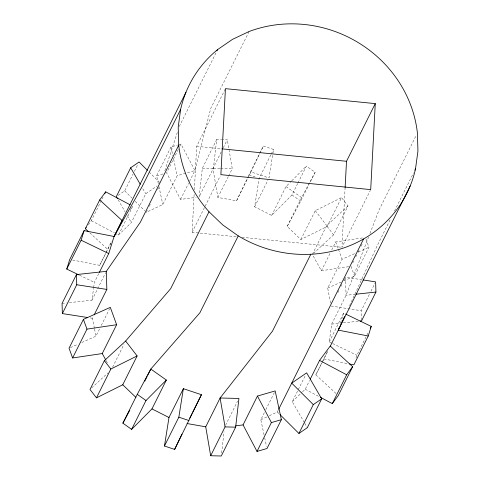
<?xml version="1.0" encoding="UTF-8"?>
<svg xmlns="http://www.w3.org/2000/svg" width="480" height="480" viewBox="0 0 480 480"><rect width="100%" height="100%" fill="white"/><g stroke="black" fill="none" stroke-linecap="round" stroke-linejoin="round"><path stroke-width="0.36" stroke-dasharray="2.4 1.8" d="M236.1 236.724L192.12 232.332L194.184 193.44M194.382 189.702L196.68 146.322L225.102 89.322M345.126 187.458L341.952 247.29L370.368 190.29M216.72 139.464L202.344 168.3L199.062 197.016L213.438 168.18L216.72 139.464L221.664 139.584M221.61 453.054L224.046 431.7M69.354 302.622L91.944 300.186L93.564 288.324M93.666 287.58L94.368 282.39L99.054 273.006M331.938 343.206L329.244 341.91L331.674 324.114L346.05 295.278L368.604 236.976M297.678 183.528L291.996 194.928L271.644 215.406L254.634 206.784L259.152 178.29L270.858 154.818M248.352 176.226L263.364 146.064L273.534 149.454L269.01 177.948L250.944 171.924L236.568 200.76L217.89 197.472L212.934 168.558L221.298 151.794M340.518 323.022L343.62 313.074L344.97 313.722M356.01 357.984L356.868 355.242L368.232 332.442M164.838 170.676L177.642 131.472M369.942 233.508L379.074 209.91L416.412 135.024M349.59 305.646L377.166 245.79L390.84 218.376M236.568 200.76L248.034 176.886M250.944 171.924L263.364 146.064M88.332 224.712L91.326 220.674L103.032 197.202M118.11 195.378L124.704 190.842L133.062 174.078M134.4 171.396L137.742 164.688M72.666 260.034L99.69 265.332L105.708 253.26M106.044 252.588L111.726 241.188M106.086 252.738L111.114 242.718M115.11 233.31L118.41 235.062L132.786 206.226L130.128 209.82M91.944 300.186L97.296 289.452M97.626 288.786L105.654 272.688M118.41 235.062L131.352 222.6L145.728 193.764L157.068 185.97M179.274 126.48L216.282 52.26M158.328 183.69L156.624 175.782L171 146.946L177.42 145.086M94.41 328.314L92.466 318.27L93.474 316.26M147.276 210.33L146.274 212.34L162.81 204.54L177.186 175.704L173.478 158.448M149.28 206.304L150.288 204.294M157.644 189.54L158.646 187.53M178.308 149.412L166.608 172.884L180.552 199.386L196.104 197.394M179.982 146.058L180.984 144.048L194.928 170.556L188.91 182.622M81.816 342.504L95.934 336.204L99.942 328.158M101.28 325.476L109.638 308.712M249.072 31.524L210.732 108.42L194.928 170.556L177.186 175.704M180.552 199.386L188.574 183.294M112.602 367.194L123.966 344.388M223.302 147.768L227.316 139.722L222.372 139.602M192.12 232.332L204.828 206.85M205.158 206.178L220.206 176.004M217.89 197.472L228.252 176.688M228.588 176.016L232.266 168.636L227.316 139.722M271.194 154.146L273.534 149.454M254.634 206.784L268.008 179.958M271.644 215.406L286.02 186.57L291.24 181.32M298.014 182.862L306.372 166.092L315.114 172.284L309.432 183.684M313.446 253.422L333.618 234.822L347.994 205.986L341.526 197.604L327.15 226.44L300.864 239.52L287.184 226.41L301.56 197.574L315.114 172.284M287.184 226.41L300.738 201.12L309.096 184.356M300.864 239.52L315.24 210.69L341.526 197.604M225.558 425.274L237.594 401.13M347.994 205.986L326.73 225.588L312.354 254.424L321.372 270.75L348.792 266.664M321.372 270.75L330.396 252.642M331.734 249.96L335.748 241.914L363.168 237.828M264.054 434.856L260.808 419.76L264.486 412.38M265.824 409.698L274.518 392.262M330.594 303.162L327.684 288.096L342.06 259.26L355.506 253.26M269.406 415.704L277.344 411.96L278.346 409.944M337.836 292.62L339.174 289.932M340.842 286.584L342.18 283.902M343.854 280.548L345.192 277.866M352.686 262.98L353.694 260.97M355.698 256.944L356.7 254.934M358.038 252.252L359.712 248.898M361.05 246.216L362.718 242.862M343.818 280.896L354.57 276.096L368.946 247.26L365.394 237.498M304.374 422.616L292.266 401.7L297.948 390.3M298.284 389.628L305.64 374.874M302.508 391.83L305.208 389.238L309.552 380.52M329.244 341.91L343.62 313.074M394.506 211.02L413.508 172.908M336.09 393.528L315.846 374.874L321.864 362.802M322.2 362.13L327.882 350.73M322.92 360.954L327.942 350.922M361.53 320.166L361.254 310.716L369.612 293.952M370.95 291.27L374.964 283.224M99.69 265.332L105.75 253.404M315.846 374.874L322.578 361.62M291.762 180.792L306.372 166.092M292.266 401.7L301.974 392.352M91.638 387.966L107.988 372.888M260.808 419.76L266.76 416.952M70.392 347.604L77.784 344.304M358.194 252.06L368.946 247.26M327.684 288.096L341.13 282.096M178.134 144.876L180.984 144.048M156.624 175.782L163.044 173.916M62.064 303.408L66.438 302.934M355.524 294.258L346.05 295.278L345.528 277.194L362.412 279.822M331.674 324.114L340.416 323.172M343.332 322.86L358.638 321.21M213.438 168.18L219.954 168.336M220.68 168.354L232.266 168.636M202.344 168.3L212.934 168.558M196.68 146.322L221.28 148.782M242.064 237.318L341.208 247.212M331.146 306.03L361.254 310.716M90.264 317.928L92.466 318.27M323.928 358.968L348.03 363.69M248.988 174.9L255.09 176.934M332.616 343.536L356.868 355.242M79.548 275.238L94.368 282.39M91.326 220.674L114.444 232.956M305.208 389.238L319.74 396.954M286.02 186.57L301.56 197.574M291.996 194.928L300.738 201.12M89.718 232.788L107.766 249.426M149.076 171.972L159.6 182.46M124.704 190.842L132.072 198.186M135.228 201.33L144.696 210.768M277.344 411.96L278.922 413.532M315.24 210.69L326.73 225.588M327.15 226.44L333.618 234.822M304.74 423.246L307.308 427.686M142.794 188.694L145.728 193.764M118.146 199.782L125.112 211.824M127.314 215.628L131.352 222.6M106.212 360.732L107.658 363.342M351.018 266.334L354.57 276.096M335.748 241.914L338.274 248.85M338.526 249.546L342.06 259.26M264.672 437.73L266.526 446.358M171 146.946L172.86 155.574M158.946 186.564L162.81 204.54M94.548 329.034L95.934 336.204"/><path stroke-width="0.72" d="M345.126 187.458L346.512 161.28L375.264 103.614L225.432 88.656L220.872 174.66L370.704 189.618L375.264 103.614M235.65 427.164L238.932 398.448L220.104 397.992L205.728 426.828L210.678 455.742L221.274 456L235.65 427.164L225.054 426.906L210.678 455.742M180.63 109.38L178.206 127.17L178.728 145.254A121.542 113.694 26.5 0 0 209.016 211.764L222.696 224.874L238.236 235.878A121.542 113.694 26.5 0 0 415.506 168.894L417.936 151.104L417.408 133.014A121.542 113.694 26.5 0 0 249.072 31.524L232.536 39.33L217.614 49.584A121.542 113.694 26.5 0 0 180.63 109.38L142.296 186.27L114.066 236.496L108.75 253.554L99.384 272.334M164.46 446.01L168.984 417.516L183.36 388.68L201.426 394.704L174.63 449.4L164.46 446.01L178.842 417.174L183.36 388.68M78.876 274.914L66.75 269.058L69.744 259.464L84.12 230.628L114.066 236.496L185.952 92.316M66.75 269.058L81.126 240.222L84.12 230.628M345.642 314.046L371.244 326.406L368.25 336L338.304 330.132L338.97 327.996M338.304 330.132L344.574 316.53M174.63 449.4L181.956 434.148M88.62 231.78L85.338 228.756L99.714 199.92L105.702 191.838L130.146 204.822M104.7 193.848L105.702 191.838M178.728 145.254L140.394 222.15L106.32 271.35L76.44 274.572L62.064 303.408L62.358 313.584L87.33 317.472M147.498 170.394L139.08 162.006L130.686 167.778L116.31 196.614L117.408 198.516M62.358 313.584L76.74 284.748L76.44 274.572M114.12 236.682L122.148 220.59L99.714 199.92M216.948 50.922L217.614 49.584M83.424 319.368L69.048 348.204L72.6 357.966L102.246 353.55L116.622 324.714L110.31 307.368L83.424 319.368L86.976 329.13L72.6 357.966M94.14 314.916L106.848 289.434L106.32 271.35M125.64 341.04L104.376 360.642L90 389.478L96.468 397.86L122.754 384.774L137.13 355.938L125.64 341.04L170.676 288.66L209.016 211.764M96.468 397.86L110.844 369.024L137.13 355.938M147.804 375.09L150.81 369.054L166.35 380.058L151.974 408.894L131.622 429.366L122.88 423.18L137.256 394.344L150.81 369.054L199.896 312.774L238.236 235.878M144.792 381.126L147.132 376.434M131.622 429.366L145.998 400.536L166.35 380.058M189.726 418.176L192.066 413.484M192.738 412.14L201.426 394.704M310.812 254.274L272.478 331.164L220.104 397.992L225.054 426.906M243.066 424.908L257.442 396.072L275.184 390.924L281.37 419.682L266.994 448.518L257.01 451.416L243.066 424.908L235.662 425.862M257.01 451.416L271.386 422.58L281.37 419.682M278.682 409.278L363.606 238.944M310.224 379.176L319.584 360.402L330.222 346.038L352.656 366.708L338.274 395.544L332.292 403.626L320.4 397.308M414.84 170.232L415.506 168.894M330.282 346.224L410.19 185.952M279.972 414.582L298.914 433.458L313.29 404.622L321.684 398.85L306.642 372.864L291.72 383.124L313.29 404.622M321.684 398.85L307.308 427.686L298.914 433.458M363.15 279.936L375.63 281.88L375.93 292.056L361.554 320.892L360.096 321.048M332.292 403.626L346.668 374.79L352.656 366.708M370.242 328.416L371.244 326.406M368.25 336L353.874 364.836L349.494 363.978M122.88 423.18L129.828 410.208M85.338 228.756L86.196 227.598M86.976 329.13L116.622 324.714M356.25 294.18L375.93 292.056M222.024 148.854L346.512 161.28M76.74 284.748L106.848 289.434M187.05 423.54L205.728 426.828M178.842 417.174L189.006 420.564M81.126 240.222L108.75 253.554M151.974 408.894L168.984 417.516M319.584 360.402L346.668 374.79M137.256 394.344L145.998 400.536M122.754 384.774L135.906 397.386M104.376 360.642L110.844 369.024M130.686 167.778L140.226 184.26M102.246 353.55L105.852 360.078M257.442 396.072L271.386 422.58"/></g></svg>
